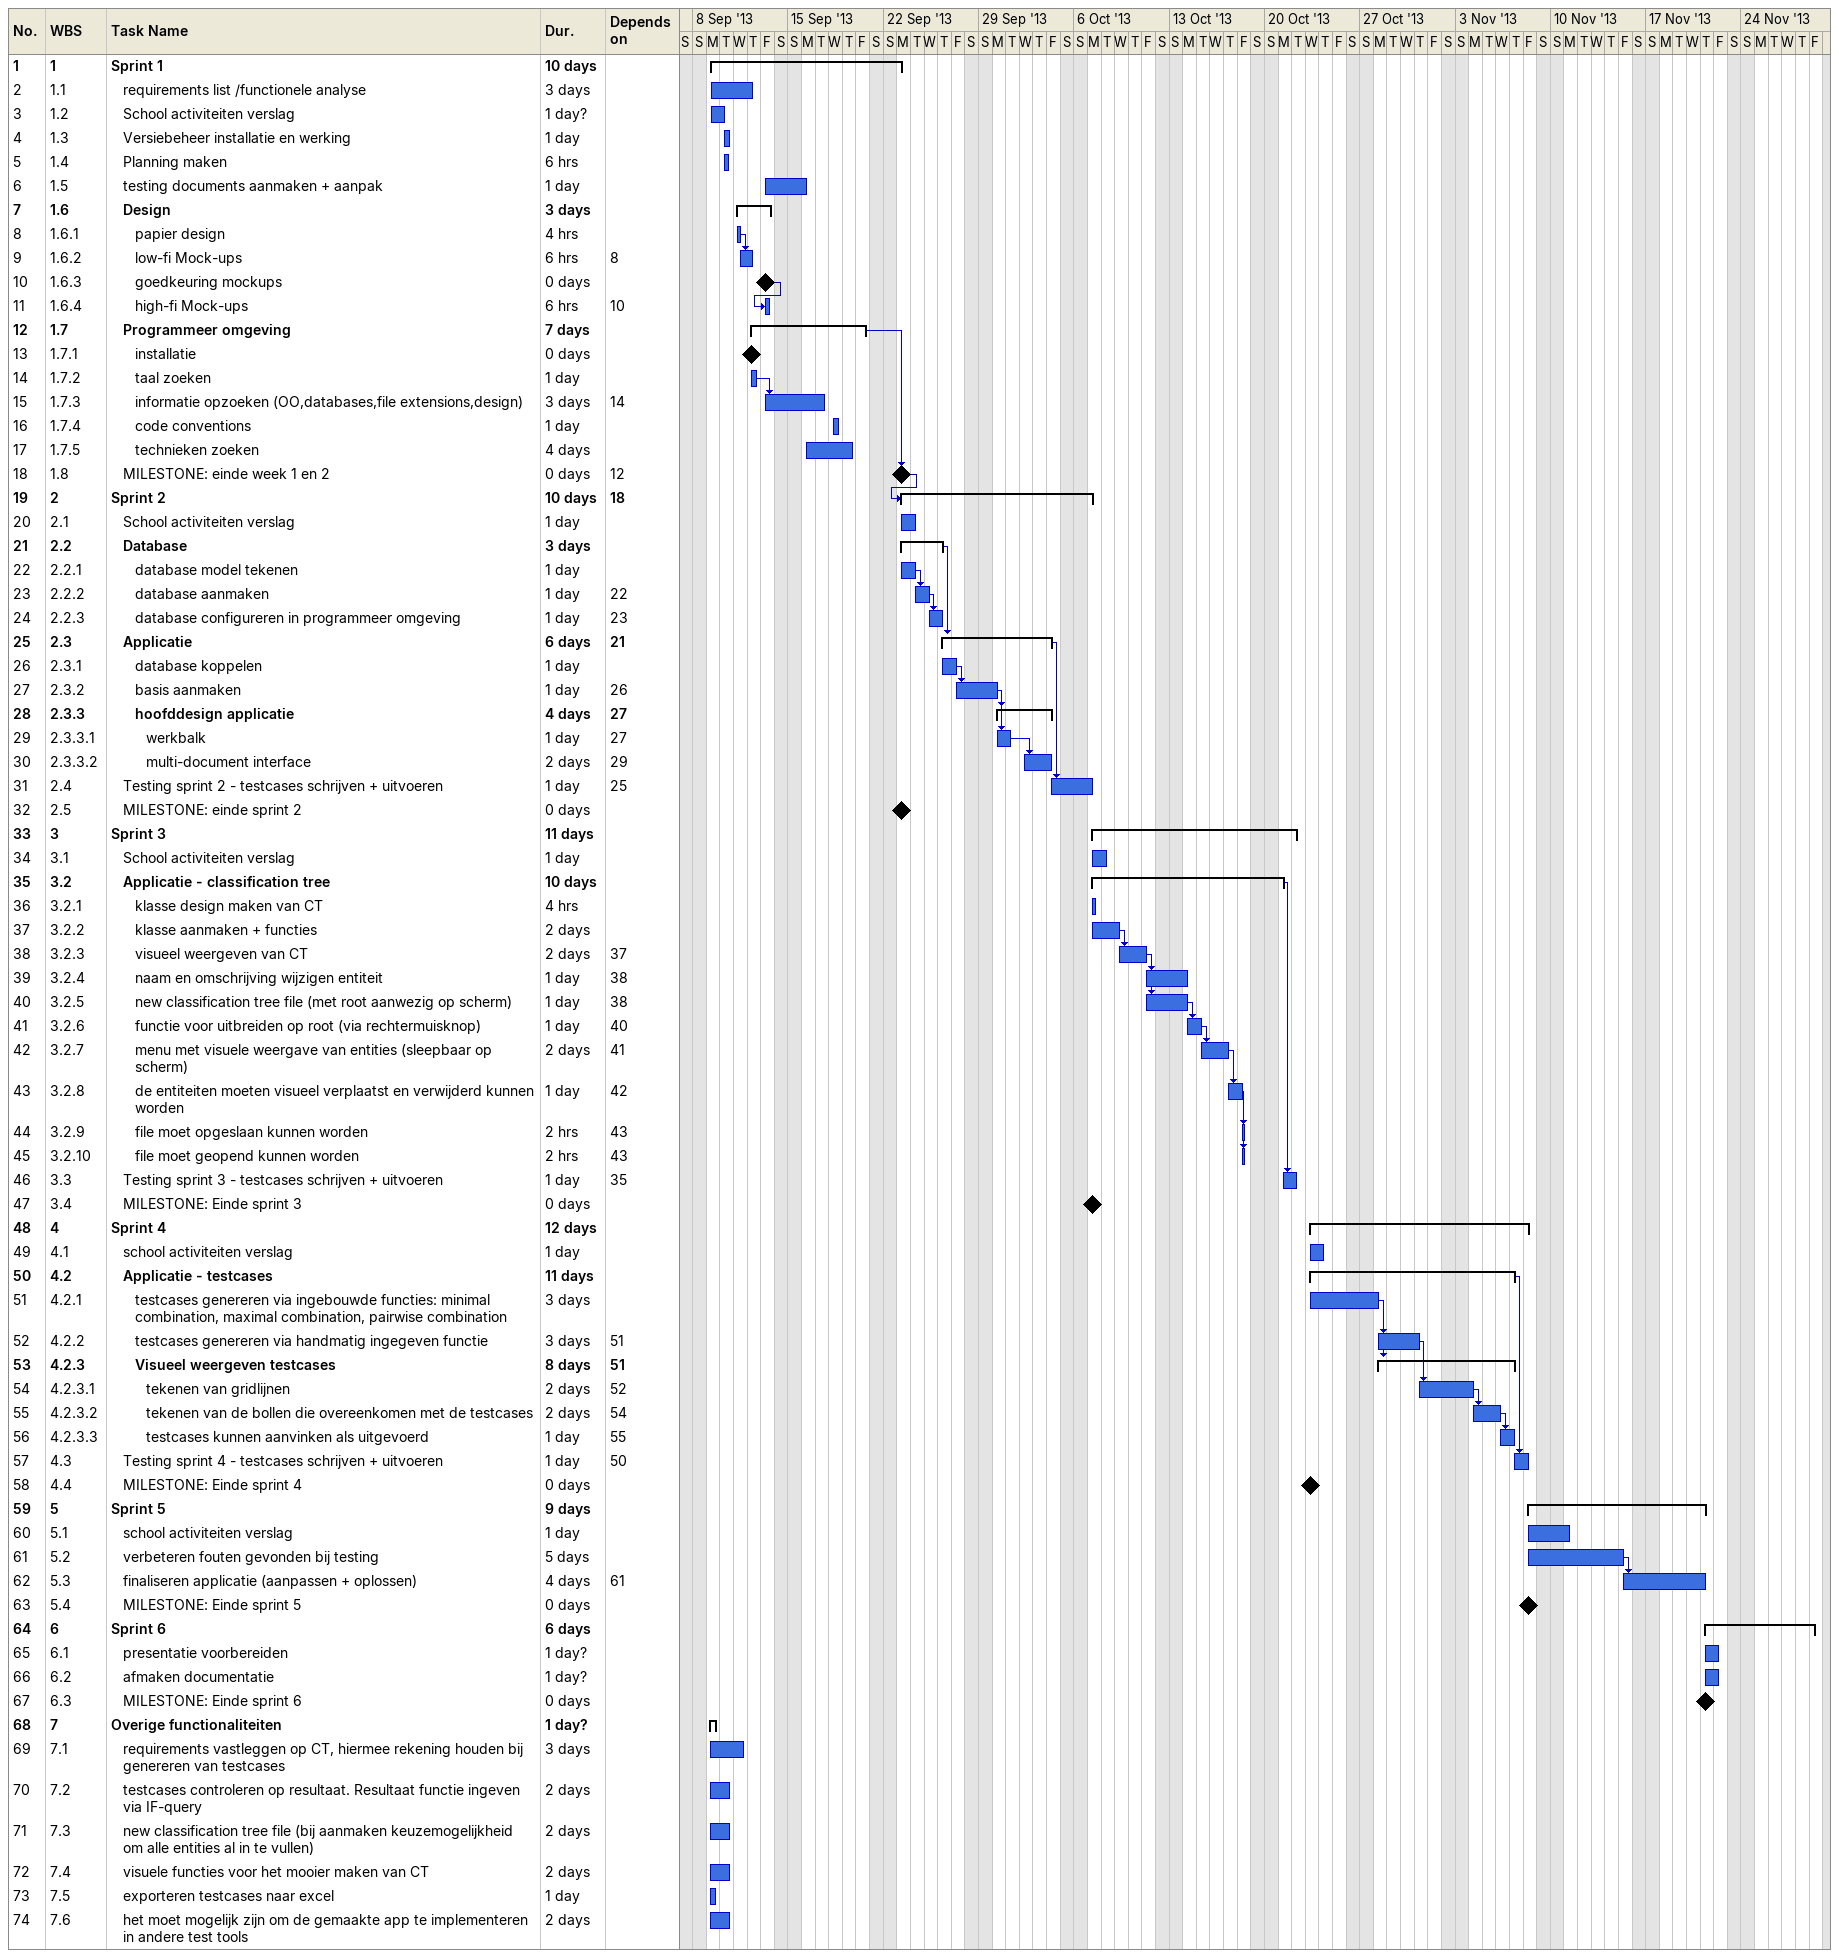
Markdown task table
| ID | WBS | Task | Duration | Start | Finish | Predecessors |
|---|---|---|---|---|---|---|
| 1 | 1 | **Sprint 1** | 10d | 2013-09-09 | 2013-09-23 |  |
| 2 | 1.1 | requirements list /functionele analyse | 3d | 2013-09-09 | 2013-09-12 |  |
| 3 | 1.2 | School activiteiten verslag | 1d? | 2013-09-09 | 2013-09-10 |  |
| 4 | 1.3 | Versiebeheer installatie en werking | 1d | 2013-09-10 | 2013-09-10 |  |
| 5 | 1.4 | Planning maken | 6h | 2013-09-10 | 2013-09-10 |  |
| 6 | 1.5 | testing documents aanmaken + aanpak | 1d | 2013-09-13 | 2013-09-16 |  |
| 7 | 1.6 | **Design** | 3d | 2013-09-11 | 2013-09-13 |  |
| 8 | 1.6.1 | papier design | 4h | 2013-09-11 | 2013-09-11 |  |
| 9 | 1.6.2 | low-fi Mock-ups | 6h | 2013-09-11 | 2013-09-12 | 8 |
| 10 | 1.6.3 | goedkeuring mockups | 0d | 2013-09-13 | 2013-09-13 |  |
| 11 | 1.6.4 | high-fi Mock-ups | 6h | 2013-09-13 | 2013-09-13 | 10 |
| 12 | 1.7 | **Programmeer omgeving** | 7d | 2013-09-12 | 2013-09-20 |  |
| 13 | 1.7.1 | installatie | 0d | 2013-09-12 | 2013-09-12 |  |
| 14 | 1.7.2 | taal zoeken | 1d | 2013-09-12 | 2013-09-12 |  |
| 15 | 1.7.3 | informatie opzoeken (OO,databases,file extensions,design) | 3d | 2013-09-13 | 2013-09-17 | 14 |
| 16 | 1.7.4 | code conventions | 1d | 2013-09-18 | 2013-09-18 |  |
| 17 | 1.7.5 | technieken zoeken | 4d | 2013-09-16 | 2013-09-19 |  |
| 18 | 1.8 | MILESTONE: einde week 1 en 2 | 0d | 2013-09-23 | 2013-09-23 | 12 |
| 19 | 2 | **Sprint 2** | 10d | 2013-09-23 | 2013-10-07 | 18 |
| 20 | 2.1 | School activiteiten verslag | 1d | 2013-09-23 | 2013-09-24 |  |
| 21 | 2.2 | **Database** | 3d | 2013-09-23 | 2013-09-26 |  |
| 22 | 2.2.1 | database model tekenen | 1d | 2013-09-23 | 2013-09-24 |  |
| 23 | 2.2.2 | database aanmaken | 1d | 2013-09-24 | 2013-09-25 | 22 |
| 24 | 2.2.3 | database configureren in programmeer omgeving | 1d | 2013-09-25 | 2013-09-26 | 23 |
| 25 | 2.3 | **Applicatie** | 6d | 2013-09-26 | 2013-10-04 | 21 |
| 26 | 2.3.1 | database koppelen | 1d | 2013-09-26 | 2013-09-27 |  |
| 27 | 2.3.2 | basis aanmaken | 1d | 2013-09-27 | 2013-09-30 | 26 |
| 28 | 2.3.3 | **hoofddesign applicatie** | 4d | 2013-09-30 | 2013-10-04 | 27 |
| 29 | 2.3.3.1 | werkbalk | 1d | 2013-09-30 | 2013-10-01 | 27 |
| 30 | 2.3.3.2 | multi-document interface | 2d | 2013-10-02 | 2013-10-04 | 29 |
| 31 | 2.4 | Testing sprint 2 - testcases schrijven + uitvoeren | 1d | 2013-10-04 | 2013-10-07 | 25 |
| 32 | 2.5 | MILESTONE: einde sprint 2 | 0d | 2013-09-23 | 2013-09-23 |  |
| 33 | 3 | **Sprint 3** | 11d | 2013-10-07 | 2013-10-22 |  |
| 34 | 3.1 | School activiteiten verslag | 1d | 2013-10-07 | 2013-10-08 |  |
| 35 | 3.2 | **Applicatie - classification tree** | 10d | 2013-10-07 | 2013-10-21 |  |
| 36 | 3.2.1 | klasse design maken van CT | 4h | 2013-10-07 | 2013-10-07 |  |
| 37 | 3.2.2 | klasse aanmaken + functies | 2d | 2013-10-07 | 2013-10-09 |  |
| 38 | 3.2.3 | visueel weergeven van CT | 2d | 2013-10-09 | 2013-10-11 | 37 |
| 39 | 3.2.4 | naam en omschrijving wijzigen entiteit | 1d | 2013-10-11 | 2013-10-14 | 38 |
| 40 | 3.2.5 | new classification tree file (met root aanwezig op scherm) | 1d | 2013-10-11 | 2013-10-14 | 38 |
| 41 | 3.2.6 | functie voor uitbreiden op root (via rechtermuisknop) | 1d | 2013-10-14 | 2013-10-15 | 40 |
| 42 | 3.2.7 | menu met visuele weergave van entities (sleepbaar op scherm) | 2d | 2013-10-15 | 2013-10-17 | 41 |
| 43 | 3.2.8 | de entiteiten moeten visueel verplaatst en verwijderd kunnen worden | 1d | 2013-10-17 | 2013-10-18 | 42 |
| 44 | 3.2.9 | file moet opgeslaan kunnen worden | 2h | 2013-10-18 | 2013-10-18 | 43 |
| 45 | 3.2.10 | file moet geopend kunnen worden | 2h | 2013-10-18 | 2013-10-18 | 43 |
| 46 | 3.3 | Testing sprint 3 - testcases schrijven + uitvoeren | 1d | 2013-10-21 | 2013-10-22 | 35 |
| 47 | 3.4 | MILESTONE: Einde sprint 3 | 0d | 2013-10-07 | 2013-10-07 |  |
| 48 | 4 | **Sprint 4** | 12d | 2013-10-23 | 2013-11-08 |  |
| 49 | 4.1 | school activiteiten verslag | 1d | 2013-10-23 | 2013-10-24 |  |
| 50 | 4.2 | **Applicatie - testcases** | 11d | 2013-10-23 | 2013-11-07 |  |
| 51 | 4.2.1 | testcases genereren via ingebouwde functies: minimal combination, maximal combination, pairwise combination | 3d | 2013-10-23 | 2013-10-28 |  |
| 52 | 4.2.2 | testcases genereren via handmatig ingegeven functie | 3d | 2013-10-28 | 2013-10-31 | 51 |
| 53 | 4.2.3 | **Visueel weergeven testcases** | 8d | 2013-10-28 | 2013-11-07 | 51 |
| 54 | 4.2.3.1 | tekenen van gridlijnen | 2d | 2013-10-31 | 2013-11-04 | 52 |
| 55 | 4.2.3.2 | tekenen van de bollen die overeenkomen met de testcases | 2d | 2013-11-04 | 2013-11-06 | 54 |
| 56 | 4.2.3.3 | testcases kunnen aanvinken als uitgevoerd | 1d | 2013-11-06 | 2013-11-07 | 55 |
| 57 | 4.3 | Testing sprint 4 - testcases schrijven + uitvoeren | 1d | 2013-11-07 | 2013-11-08 | 50 |
| 58 | 4.4 | MILESTONE: Einde sprint 4 | 0d | 2013-10-23 | 2013-10-23 |  |
| 59 | 5 | **Sprint 5** | 9d | 2013-11-08 | 2013-11-21 |  |
| 60 | 5.1 | school activiteiten verslag | 1d | 2013-11-08 | 2013-11-11 |  |
| 61 | 5.2 | verbeteren fouten gevonden bij testing | 5d | 2013-11-08 | 2013-11-15 |  |
| 62 | 5.3 | finaliseren applicatie (aanpassen + oplossen) | 4d | 2013-11-15 | 2013-11-21 | 61 |
| 63 | 5.4 | MILESTONE: Einde sprint 5 | 0d | 2013-11-08 | 2013-11-08 |  |
| 64 | 6 | **Sprint 6** | 6d | 2013-11-21 | 2013-11-29 |  |
| 65 | 6.1 | presentatie voorbereiden | 1d? | 2013-11-21 | 2013-11-22 |  |
| 66 | 6.2 | afmaken documentatie | 1d? | 2013-11-21 | 2013-11-22 |  |
| 67 | 6.3 | MILESTONE: Einde sprint 6 | 0d | 2013-11-21 | 2013-11-21 |  |
| 68 | 7 | **Overige functionaliteiten** | 1d? | 2013-09-09 | 2013-09-09 |  |
| 69 | 7.1 | requirements vastleggen op CT, hiermee rekening houden bij genereren van testcases | 3d | 2013-09-09 | 2013-09-11 |  |
| 70 | 7.2 | testcases controleren op resultaat. Resultaat functie ingeven via IF-query | 2d | 2013-09-09 | 2013-09-10 |  |
| 71 | 7.3 | new classification tree file (bij aanmaken keuzemogelijkheid om alle entities al in te vullen) | 2d | 2013-09-09 | 2013-09-10 |  |
| 72 | 7.4 | visuele functies voor het mooier maken van CT | 2d | 2013-09-09 | 2013-09-10 |  |
| 73 | 7.5 | exporteren testcases naar excel | 1d | 2013-09-09 | 2013-09-09 |  |
| 74 | 7.6 | het moet mogelijk zijn om de gemaakte app te implementeren in andere test tools | 2d | 2013-09-09 | 2013-09-10 |  |
